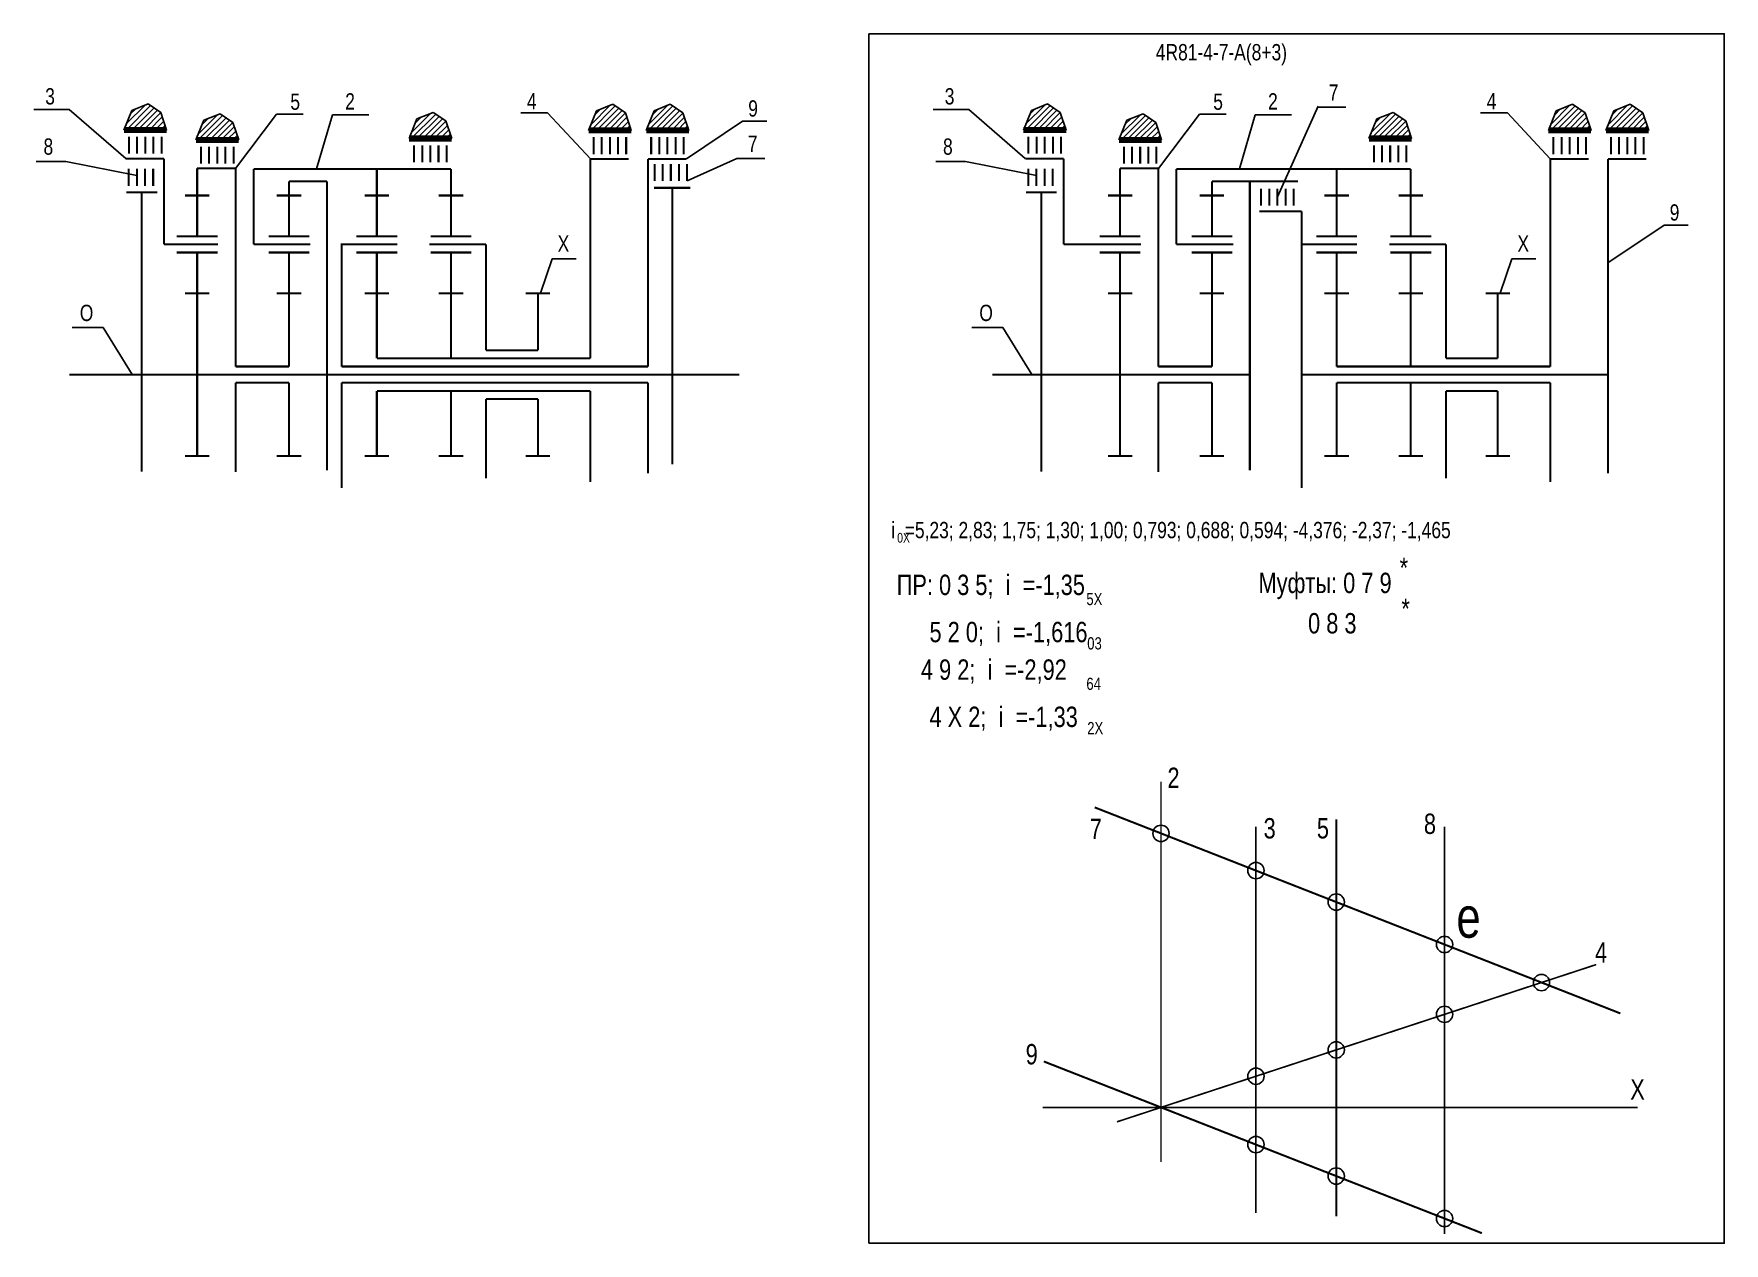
# Model space of a CAD drawing. Extents: x -557 to -142, y 153 to 450.
import ezdxf

# ---------------------------------------------------------------- set-up
doc = ezdxf.new("R2010")
doc.units = 0
doc.header["$LTSCALE"] = 15
doc.layers.get('0').update_dxf_attribs({"linetype": 'CONTINUOUS'})
doc.layers.add('DIM', color=92, linetype='CONTINUOUS')
doc.layers.add('MAIN', color=5, linetype='CONTINUOUS')
doc.styles.add('AMK', font='amk.shx', dxfattribs={"width": 0.8})

msp = doc.modelspace()

# ---------------------------------------------------------------- hatches: boundary and pattern name
at = {"layer": 'DIM'}
h = msp.add_hatch(dxfattribs=at)
h.set_pattern_fill('_USER', color=0, angle=45, style=0, pattern_type=0)
h.set_pattern_definition([(45, (-283.1269, 0.5403), (-0.7071068, 0.7071068), [])])
h.paths.add_polyline_path([(-533.42, 431.06), (-535.37, 426.24), (-524.87, 426.24), (-526.32, 430.56), (-529.43, 432.68)])
h = msp.add_hatch(dxfattribs=at)
h.set_pattern_fill('_USER', color=0, angle=45, style=0, pattern_type=0)
h.set_pattern_definition([(45, (-169.0315, 0.4504), (-0.7071068, 0.7071068), [])])
h.paths.add_polyline_path([(-419.33, 430.97), (-421.27, 426.15), (-410.78, 426.15), (-412.22, 430.47), (-415.34, 432.59)])
h = msp.add_hatch(dxfattribs=at)
h.set_pattern_fill('_USER', color=0, angle=45, style=0, pattern_type=0)
h.set_pattern_definition([(45, (-154.8932, 0.4504), (-0.7071068, 0.7071068), [])])
h.paths.add_polyline_path([(-405.19, 430.97), (-407.13, 426.15), (-396.64, 426.15), (-398.09, 430.47), (-401.2, 432.59)])
h = msp.add_hatch(dxfattribs=at)
h.set_pattern_fill('_USER', color=0, angle=45, style=0, pattern_type=0)
h.set_pattern_definition([(45, (-62.2561, 0.5403), (-0.7071068, 0.7071068), [])])
h.paths.add_polyline_path([(-312.55, 431.06), (-314.5, 426.24), (-304, 426.24), (-305.45, 430.56), (-308.56, 432.68)])
h = msp.add_hatch(dxfattribs=at)
h.set_pattern_fill('_USER', color=0, angle=45, style=0, pattern_type=0)
h.set_pattern_definition([(45, (66.6428, 0.4504), (-0.7071068, 0.7071068), [])])
h.paths.add_polyline_path([(-183.65, 430.97), (-185.6, 426.15), (-175.1, 426.15), (-176.55, 430.47), (-179.67, 432.59)])
h = msp.add_hatch(dxfattribs=at)
h.set_pattern_fill('_USER', color=0, angle=45, style=0, pattern_type=0)
h.set_pattern_definition([(45, (80.7811, 0.4504), (-0.7071068, 0.7071068), [])])
h.paths.add_polyline_path([(-169.51, 430.97), (-171.46, 426.15), (-160.96, 426.15), (-162.41, 430.47), (-165.53, 432.59)])
h = msp.add_hatch(dxfattribs=at)
h.set_pattern_fill('_USER', color=0, angle=45, style=0, pattern_type=0)
h.set_pattern_definition([(45, (-265.4284, -1.8986), (-0.7071068, 0.7071068), [])])
h.paths.add_polyline_path([(-515.72, 428.62), (-517.67, 423.8), (-507.17, 423.8), (-508.62, 428.12), (-511.74, 430.24)])
h = msp.add_hatch(dxfattribs=at)
h.set_pattern_fill('_USER', color=0, angle=45, style=0, pattern_type=0)
h.set_pattern_definition([(45, (-213.1142, -1.5537), (-0.7071068, 0.7071068), [])])
h.paths.add_polyline_path([(-463.41, 428.96), (-465.35, 424.15), (-454.86, 424.15), (-456.31, 428.47), (-459.42, 430.58)])
h = msp.add_hatch(dxfattribs=at)
h.set_pattern_fill('_USER', color=0, angle=45, style=0, pattern_type=0)
h.set_pattern_definition([(45, (-38.8214, -1.8986), (-0.7071068, 0.7071068), [])])
h.paths.add_polyline_path([(-289.12, 428.62), (-291.06, 423.8), (-280.56, 423.8), (-282.01, 428.12), (-285.13, 430.24)])
h = msp.add_hatch(dxfattribs=at)
h.set_pattern_fill('_USER', color=0, angle=45, style=0, pattern_type=0)
h.set_pattern_definition([(45, (22.5601, -1.5537), (-0.7071068, 0.7071068), [])])
h.paths.add_polyline_path([(-227.74, 428.96), (-229.68, 424.15), (-219.18, 424.15), (-220.63, 428.47), (-223.75, 430.58)])

# ---------------------------------------------------------------- linework, layer by layer
at = {"const_width": 0.4}
for points in [[(-280.72, 266.24), (-280.72, 172.82)], [(-257.4, 255.14), (-257.4, 160.27)], [(-211.1, 255.14), (-211.1, 155.11)], [(-291.52, 182.67), (-173.85, 221.29)]]:
    msp.add_lwpolyline(points, dxfattribs=at)
at = {"layer": 'DIM', "color": 0}
for p, q in [((-533.42, 431.06), (-529.43, 432.68)), ((-529.43, 432.68), (-526.32, 430.56)), ((-419.33, 430.97), (-415.34, 432.59)), ((-415.34, 432.59), (-412.22, 430.47)), ((-405.19, 430.97), (-401.2, 432.59)), ((-401.2, 432.59), (-398.09, 430.47)), ((-312.55, 431.06), (-308.56, 432.68)), ((-308.56, 432.68), (-305.45, 430.56)), ((-242.09, 432.11), (-252.14, 409.84)), ((-242.2, 431.85), (-235.34, 431.85)), ((-183.65, 430.97), (-179.67, 432.59)), ((-179.67, 432.59), (-176.55, 430.47)), ((-169.51, 430.97), (-165.53, 432.59)), ((-165.53, 432.59), (-162.41, 430.47)), ((-557.49, 431.28), (-548.77, 431.28)), ((-548.77, 431.28), (-534.9, 419.22)), ((-535.37, 426.24), (-533.42, 431.06)), ((-526.32, 430.56), (-524.87, 426.24)), ((-517.67, 423.8), (-515.72, 428.62)), ((-515.72, 428.62), (-511.74, 430.24)), ((-511.74, 430.24), (-508.62, 428.12)), ((-508.62, 428.12), (-507.17, 423.8)), ((-497.9, 430.09), (-507.94, 416.82)), ((-497.9, 430.09), (-491.33, 430.09)), ((-484.19, 429.97), (-488.08, 416.67)), ((-484.19, 429.97), (-475.25, 429.97)), ((-465.35, 424.15), (-463.41, 428.96)), ((-463.41, 428.96), (-459.42, 430.58)), ((-459.42, 430.58), (-456.31, 428.47)), ((-456.31, 428.47), (-454.86, 424.15)), ((-437.9, 430.43), (-431.34, 430.43)), ((-431.34, 430.43), (-420.81, 419.13)), ((-421.27, 426.15), (-419.33, 430.97)), ((-412.22, 430.47), (-410.78, 426.15)), ((-407.13, 426.15), (-405.19, 430.97)), ((-398.09, 430.47), (-396.64, 426.15)), ((-383.45, 428.42), (-397.26, 419.13)), ((-383.45, 428.42), (-377.54, 428.42)), ((-336.62, 431.28), (-327.89, 431.28)), ((-327.89, 431.28), (-314.03, 419.22)), ((-314.5, 426.24), (-312.55, 431.06)), ((-305.45, 430.56), (-304, 426.24)), ((-291.06, 423.8), (-289.12, 428.62)), ((-289.12, 428.62), (-285.13, 430.24)), ((-285.13, 430.24), (-282.01, 428.12)), ((-282.01, 428.12), (-280.56, 423.8)), ((-271.29, 430.09), (-281.34, 416.82)), ((-271.29, 430.09), (-264.73, 430.09)), ((-257.58, 429.97), (-261.48, 416.67)), ((-257.58, 429.97), (-248.64, 429.97)), ((-229.68, 424.15), (-227.74, 428.96)), ((-227.74, 428.96), (-223.75, 430.58)), ((-223.75, 430.58), (-220.63, 428.47)), ((-220.63, 428.47), (-219.18, 424.15)), ((-202.23, 430.43), (-195.66, 430.43)), ((-195.66, 430.43), (-185.13, 419.13)), ((-185.6, 426.15), (-183.65, 430.97)), ((-176.55, 430.47), (-175.1, 426.15)), ((-171.46, 426.15), (-169.51, 430.97)), ((-162.41, 430.47), (-160.96, 426.15)), ((-534.11, 426.05), (-527.2, 426.05)), ((-464.1, 423.96), (-457.19, 423.96)), ((-420.02, 425.96), (-413.11, 425.96)), ((-405.88, 425.96), (-398.97, 425.96)), ((-313.24, 426.05), (-306.33, 426.05)), ((-228.43, 423.96), (-221.51, 423.96)), ((-184.34, 425.96), (-177.43, 425.96)), ((-170.21, 425.96), (-163.29, 425.96)), ((-384.84, 419.28), (-397.07, 413.72)), ((-384.84, 419.28), (-377.98, 419.28)), ((-549.63, 418.47), (-556.89, 418.47)), ((-549.63, 418.47), (-532.18, 415.04)), ((-328.76, 418.47), (-336.02, 418.47)), ((-328.76, 418.47), (-311.31, 415.04)), ((-157.19, 402.88), (-170.99, 393.59)), ((-157.19, 402.88), (-151.28, 402.88)), ((-430.25, 394.62), (-433.07, 386.16)), ((-430.25, 394.62), (-424.34, 394.62)), ((-194.58, 394.62), (-197.4, 386.16)), ((-194.58, 394.62), (-188.67, 394.62)), ((-540.46, 377.72), (-548.06, 377.72)), ((-540.46, 377.72), (-533.32, 366.16)), ((-319.59, 377.72), (-327.19, 377.72)), ((-319.59, 377.72), (-312.45, 366.16))]:
    msp.add_line(p, q, dxfattribs=at)
for points, const_width in [([(-525.49, 419.22), (-525.49, 398.16)], 0.5), ([(-420.81, 419.13), (-420.81, 370.16)], 0.5), ([(-406.67, 419.13), (-406.67, 368.16)], 0.5), ([(-304.62, 419.22), (-304.62, 398.16)], 0.5), ([(-185.13, 419.13), (-185.13, 368.16)], 0.5), ([(-170.99, 419.13), (-170.99, 366.16)], 0.5), ([(-517.38, 416.82), (-507.94, 416.82)], 0.5), ([(-507.94, 416.82), (-507.94, 368.16)], 0.5), ([(-503.53, 398.16), (-503.53, 416.67)], 0.5), ([(-503.53, 416.67), (-455.05, 416.67)], 0.5), ([(-290.77, 416.82), (-281.34, 416.82)], 0.5), ([(-281.34, 416.82), (-281.34, 368.16)], 0.5), ([(-276.92, 398.16), (-276.92, 416.67)], 0.5), ([(-276.92, 416.67), (-219.38, 416.67)], 0.5), ([(-534.75, 410.93), (-527.2, 410.93)], 0.5), ([(-530.98, 410.93), (-530.98, 342.3)], 0.5), ([(-485.51, 413.63), (-494.83, 413.63)], 0.5), ([(-485.51, 342.65), (-485.51, 413.63)], 0.5), ([(-405.21, 412.04), (-396.25, 412.04)], 0.5), ([(-400.73, 412.04), (-400.73, 344.16)], 0.5), ([(-313.88, 410.93), (-306.33, 410.93)], 0.5), ([(-310.11, 410.93), (-310.11, 342.3)], 0.5), ([(-247.04, 413.63), (-268.22, 413.63)], 0.5), ([(-258.91, 342.65), (-258.91, 413.63)], 0.5), ([(-246.2, 398.16), (-246.2, 406.26)], 0.5), ([(-477.88, 398.16), (-481.87, 398.16), (-481.87, 368.16)], 0.5), ([(-446.43, 398.16), (-446.43, 372.16)], 0.5), ([(-242.2, 398.16), (-246.2, 398.16), (-246.2, 366.16)], 0.5), ([(-210.75, 398.16), (-210.75, 370.16)], 0.5), ([(-473.26, 370.16), (-433.71, 370.16)], 0.5), ([(-446.43, 372.16), (-433.71, 372.16)], 0.5), ([(-446.43, 370.16), (-420.81, 370.16)], 0.5), ([(-210.75, 370.16), (-198.03, 370.16)], 0.5), ([(-210.75, 370.16), (-198.03, 370.16)], 0.5), ([(-548.76, 366.16), (-485.51, 366.16)], 0.5), ([(-507.94, 368.16), (-494.83, 368.16)], 0.5), ([(-494.58, 366.16), (-384.23, 366.16)], 0.5), ([(-481.87, 368.16), (-406.67, 368.16)], 0.5), ([(-481.87, 366.16), (-442.65, 366.16)], 0.5), ([(-322.15, 366.16), (-258.91, 366.16)], 0.5), ([(-281.34, 368.16), (-268.22, 368.16)], 0.5), ([(-246.2, 366.16), (-206.97, 366.16)], 0.5), ([(-246.2, 366.16), (-170.99, 366.16)], 0.5), ([(-246.2, 366.16), (-246.2, 338.35)], 0.5), ([(-237.59, 368.16), (-185.13, 368.16)], 0.5), ([(-170.99, 366.16), (-170.99, 341.95)], 0.5), ([(-507.94, 364.16), (-494.83, 364.16)], 0.5), ([(-507.94, 364.16), (-507.94, 342.23)], 0.5), ([(-481.87, 364.16), (-481.87, 338.35)], 0.5), ([(-481.87, 364.16), (-406.67, 364.16)], 0.5), ([(-473.26, 362.16), (-433.71, 362.16)], 0.5), ([(-446.43, 362.16), (-420.81, 362.16)], 0.5), ([(-420.81, 362.16), (-420.81, 339.81)], 0.5), ([(-406.67, 364.16), (-406.67, 341.95)], 0.5), ([(-281.34, 364.16), (-268.22, 364.16)], 0.5), ([(-281.34, 364.16), (-281.34, 342.23)], 0.5), ([(-237.59, 364.16), (-185.13, 364.16)], 0.5), ([(-210.75, 362.16), (-198.03, 362.16)], 0.5), ([(-210.75, 362.16), (-198.03, 362.16)], 0.5), ([(-210.75, 362.16), (-210.75, 340.68)], 0.5), ([(-185.13, 364.16), (-185.13, 339.81)], 0.5), ([(-446.43, 360.16), (-446.43, 340.68)], 0.5), ([(-446.43, 360.16), (-433.71, 360.16)], 0.5), ([(-167.93, 209.3), (-296.99, 259.89)], 0.5), ([(-237.7, 256.94), (-237.7, 159.48)], 0.5), ([(-201.92, 155.33), (-309.5, 197.5)], 0.5), ([(-309.78, 186.22), (-163.68, 186.22)], 0.4)]:
    msp.add_lwpolyline(points, dxfattribs=dict(at, const_width=const_width))
for centre in [(-280.72, 253.51), (-257.4, 244.37), (-237.7, 236.65), (-211.1, 226.22), (-187.29, 216.88), (-211.1, 209.07), (-237.7, 200.34), (-257.4, 193.87), (-257.4, 177.08), (-237.7, 169.36), (-211.1, 158.93)]:
    msp.add_circle(centre, 2, dxfattribs=at)
at = {"layer": 'MAIN'}
for points in [[(-352.43, 152.87), (-352.43, 449.87)], [(-352.43, 449.87), (-142.43, 449.87), (-142.43, 152.87), (-352.43, 152.87)]]:
    msp.add_lwpolyline(points, dxfattribs=at)
at = {"layer": 'MAIN', "color": 0}
for points, const_width in [([(-535.37, 426.24), (-524.87, 426.24)], 1.5), ([(-526.13, 424.59), (-526.13, 420.39)], 0.5), ([(-517.67, 423.8), (-507.17, 423.8)], 1.5), ([(-465.35, 424.15), (-454.86, 424.15)], 1.5), ([(-421.27, 426.15), (-410.78, 426.15)], 1.5), ([(-412.04, 424.5), (-412.04, 420.3)], 0.5), ([(-407.13, 426.15), (-396.64, 426.15)], 1.5), ([(-397.9, 424.5), (-397.9, 420.3)], 0.5), ([(-314.5, 426.24), (-304, 426.24)], 1.5), ([(-305.26, 424.59), (-305.26, 420.39)], 0.5), ([(-291.06, 423.8), (-280.56, 423.8)], 1.5), ([(-229.68, 424.15), (-219.18, 424.15)], 1.5), ([(-185.6, 426.15), (-175.1, 426.15)], 1.5), ([(-176.36, 424.5), (-176.36, 420.3)], 0.5), ([(-171.46, 426.15), (-160.96, 426.15)], 1.5), ([(-162.23, 424.5), (-162.23, 420.3)], 0.5), ([(-534.9, 419.22), (-525.49, 419.22)], 0.5), ([(-508.44, 422.15), (-508.44, 417.95)], 0.5), ([(-456.12, 422.49), (-456.12, 418.3)], 0.5), ([(-420.81, 419.13), (-411.39, 419.13)], 0.5), ([(-406.67, 419.13), (-397.26, 419.13)], 0.5), ([(-314.03, 419.22), (-304.62, 419.22)], 0.5), ([(-281.83, 422.15), (-281.83, 417.95)], 0.5), ([(-220.45, 422.49), (-220.45, 418.3)], 0.5), ([(-185.13, 419.13), (-175.72, 419.13)], 0.5), ([(-170.99, 419.13), (-161.58, 419.13)], 0.5), ([(-528.18, 416.71), (-528.18, 412.51)], 0.5), ([(-517.38, 410.16), (-517.38, 416.82)], 0.5), ([(-473.26, 410.16), (-473.26, 416.67)], 0.5), ([(-455.05, 400.16), (-455.05, 416.67)], 0.5), ([(-397.07, 417.92), (-397.07, 413.72)], 0.5), ([(-307.31, 416.71), (-307.31, 412.51)], 0.5), ([(-290.77, 410.16), (-290.77, 416.82)], 0.5), ([(-237.59, 410.16), (-237.59, 416.67)], 0.5), ([(-219.38, 400.16), (-219.38, 416.67)], 0.5), ([(-494.83, 410.16), (-494.83, 413.63)], 0.5), ([(-268.22, 410.16), (-268.22, 413.63)], 0.5), ([(-248.14, 411.85), (-248.14, 407.65)], 0.5), ([(-517.38, 410.16), (-520.38, 410.16)], 0.5), ([(-517.38, 400.16), (-517.38, 410.16)], 0.5), ([(-517.38, 410.16), (-514.38, 410.16)], 0.5), ([(-494.83, 410.16), (-497.83, 410.16)], 0.5), ([(-494.83, 400.16), (-494.83, 410.16)], 0.5), ([(-494.83, 410.16), (-491.83, 410.16)], 0.5), ([(-473.26, 410.16), (-476.26, 410.16)], 0.5), ([(-473.26, 400.16), (-473.26, 410.16)], 0.5), ([(-473.26, 410.16), (-470.26, 410.16)], 0.5), ([(-455.05, 410.16), (-458.05, 410.16)], 0.5), ([(-455.05, 410.16), (-452.05, 410.16)], 0.5), ([(-290.77, 410.16), (-293.77, 410.16)], 0.5), ([(-290.77, 400.16), (-290.77, 410.16)], 0.5), ([(-290.77, 410.16), (-287.77, 410.16)], 0.5), ([(-268.22, 410.16), (-271.22, 410.16)], 0.5), ([(-268.22, 400.16), (-268.22, 410.16)], 0.5), ([(-268.22, 410.16), (-265.22, 410.16)], 0.5), ([(-237.59, 410.16), (-240.59, 410.16)], 0.5), ([(-237.59, 400.16), (-237.59, 410.16)], 0.5), ([(-237.59, 410.16), (-234.59, 410.16)], 0.5), ([(-219.38, 410.16), (-222.38, 410.16)], 0.5), ([(-219.38, 410.16), (-216.38, 410.16)], 0.5), ([(-256.54, 406.26), (-246.2, 406.26)], 0.5), ([(-512.24, 398.16), (-525.49, 398.16)], 0.5), ([(-517.38, 396.16), (-522.38, 396.16)], 0.5), ([(-517.38, 386.16), (-517.38, 396.16), (-512.38, 396.16)], 0.5), ([(-489.56, 398.16), (-503.53, 398.16)], 0.5), ([(-494.83, 396.16), (-499.83, 396.16)], 0.5), ([(-494.83, 386.16), (-494.83, 396.16), (-489.83, 396.16)], 0.5), ([(-473.26, 396.16), (-478.26, 396.16)], 0.5), ([(-468.27, 398.16), (-477.88, 398.16)], 0.5), ([(-473.26, 386.16), (-473.26, 396.16), (-468.26, 396.16)], 0.5), ([(-446.43, 398.16), (-460.36, 398.16)], 0.5), ([(-455.05, 396.16), (-460.05, 396.16)], 0.5), ([(-455.05, 386.16), (-455.05, 396.16), (-450.05, 396.16)], 0.5), ([(-285.64, 398.16), (-304.62, 398.16)], 0.5), ([(-290.77, 396.16), (-295.77, 396.16)], 0.5), ([(-290.77, 386.16), (-290.77, 396.16), (-285.77, 396.16)], 0.5), ([(-262.95, 398.16), (-276.92, 398.16)], 0.5), ([(-268.22, 396.16), (-273.22, 396.16)], 0.5), ([(-268.22, 386.16), (-268.22, 396.16), (-263.22, 396.16)], 0.5), ([(-237.59, 396.16), (-242.59, 396.16)], 0.5), ([(-232.59, 398.16), (-242.2, 398.16)], 0.5), ([(-237.59, 386.16), (-237.59, 396.16), (-232.59, 396.16)], 0.5), ([(-210.75, 398.16), (-224.68, 398.16)], 0.5), ([(-219.38, 396.16), (-224.38, 396.16)], 0.5), ([(-219.38, 386.16), (-219.38, 396.16), (-214.38, 396.16)], 0.5), ([(-517.38, 386.16), (-520.38, 386.16)], 0.5), ([(-517.38, 366.16), (-517.38, 386.16)], 0.5), ([(-517.38, 386.16), (-514.38, 386.16)], 0.5), ([(-494.83, 386.16), (-497.83, 386.16)], 0.5), ([(-494.83, 368.16), (-494.83, 386.16)], 0.5), ([(-494.83, 386.16), (-491.83, 386.16)], 0.5), ([(-473.26, 386.16), (-476.26, 386.16)], 0.5), ([(-473.26, 370.16), (-473.26, 386.16)], 0.5), ([(-473.26, 386.16), (-470.26, 386.16)], 0.5), ([(-455.05, 386.16), (-458.05, 386.16)], 0.5), ([(-455.05, 370.16), (-455.05, 386.16)], 0.5), ([(-455.05, 386.16), (-452.05, 386.16)], 0.5), ([(-433.71, 386.16), (-436.71, 386.16)], 0.5), ([(-433.71, 386.16), (-430.71, 386.16)], 0.5), ([(-433.71, 372.16), (-433.71, 386.16)], 0.5), ([(-290.77, 386.16), (-293.77, 386.16)], 0.5), ([(-290.77, 366.16), (-290.77, 386.16)], 0.5), ([(-290.77, 386.16), (-287.77, 386.16)], 0.5), ([(-268.22, 386.16), (-271.22, 386.16)], 0.5), ([(-268.22, 368.16), (-268.22, 386.16)], 0.5), ([(-268.22, 386.16), (-265.22, 386.16)], 0.5), ([(-237.59, 386.16), (-240.59, 386.16)], 0.5), ([(-237.59, 368.16), (-237.59, 386.16)], 0.5), ([(-237.59, 386.16), (-234.59, 386.16)], 0.5), ([(-219.38, 386.16), (-222.38, 386.16)], 0.5), ([(-219.38, 368.16), (-219.38, 386.16)], 0.5), ([(-219.38, 386.16), (-216.38, 386.16)], 0.5), ([(-198.03, 386.16), (-201.03, 386.16)], 0.5), ([(-198.03, 386.16), (-195.03, 386.16)], 0.5), ([(-198.03, 370.16), (-198.03, 386.16)], 0.5), ([(-517.38, 366.16), (-517.38, 346.16)], 0.5), ([(-290.77, 366.16), (-290.77, 346.16)], 0.5), ([(-494.83, 364.16), (-494.83, 346.16)], 0.5), ([(-473.26, 362.16), (-473.26, 346.16)], 0.5), ([(-455.05, 362.16), (-455.05, 346.16)], 0.5), ([(-268.22, 364.16), (-268.22, 346.16)], 0.5), ([(-237.59, 364.16), (-237.59, 346.16)], 0.5), ([(-219.38, 364.16), (-219.38, 346.16)], 0.5), ([(-198.03, 362.16), (-198.03, 346.16)], 0.5), ([(-433.71, 360.16), (-433.71, 346.16)], 0.5), ([(-517.38, 346.16), (-520.38, 346.16)], 0.5), ([(-517.38, 346.16), (-514.38, 346.16)], 0.5), ([(-494.83, 346.16), (-497.83, 346.16)], 0.5), ([(-494.83, 346.16), (-491.83, 346.16)], 0.5), ([(-473.26, 346.16), (-476.26, 346.16)], 0.5), ([(-473.26, 346.16), (-470.26, 346.16)], 0.5), ([(-455.05, 346.16), (-458.05, 346.16)], 0.5), ([(-455.05, 346.16), (-452.05, 346.16)], 0.5), ([(-433.71, 346.16), (-436.71, 346.16)], 0.5), ([(-433.71, 346.16), (-430.71, 346.16)], 0.5), ([(-290.77, 346.16), (-293.77, 346.16)], 0.5), ([(-290.77, 346.16), (-287.77, 346.16)], 0.5), ([(-268.22, 346.16), (-271.22, 346.16)], 0.5), ([(-268.22, 346.16), (-265.22, 346.16)], 0.5), ([(-237.59, 346.16), (-240.59, 346.16)], 0.5), ([(-237.59, 346.16), (-234.59, 346.16)], 0.5), ([(-219.38, 346.16), (-222.38, 346.16)], 0.5), ([(-219.38, 346.16), (-216.38, 346.16)], 0.5), ([(-198.03, 346.16), (-201.03, 346.16)], 0.5), ([(-198.03, 346.16), (-195.03, 346.16)], 0.5)]:
    msp.add_lwpolyline(points, dxfattribs=dict(at, const_width=const_width))
for points in [[(-534.13, 424.59, 0.5, 0.5, 0), (-534.13, 420.39, 0.5, 0.5, 0)], [(-532.13, 424.59, 0.5, 0.5, 0), (-532.13, 420.39, 0.5, 0.5, 0)], [(-530.13, 424.59, 0.5, 0.5, 0), (-530.13, 420.39, 0.5, 0.5, 0)], [(-528.13, 424.59, 0.5, 0.5, 0), (-528.13, 420.39, 0.5, 0.5, 0)], [(-420.04, 424.5, 0.5, 0.5, 0), (-420.04, 420.3, 0.5, 0.5, 0)], [(-418.04, 424.5, 0.5, 0.5, 0), (-418.04, 420.3, 0.5, 0.5, 0)], [(-416.04, 424.5, 0.5, 0.5, 0), (-416.04, 420.3, 0.5, 0.5, 0)], [(-414.04, 424.5, 0.5, 0.5, 0), (-414.04, 420.3, 0.5, 0.5, 0)], [(-405.9, 424.5, 0.5, 0.5, 0), (-405.9, 420.3, 0.5, 0.5, 0)], [(-403.9, 424.5, 0.5, 0.5, 0), (-403.9, 420.3, 0.5, 0.5, 0)], [(-401.9, 424.5, 0.5, 0.5, 0), (-401.9, 420.3, 0.5, 0.5, 0)], [(-399.9, 424.5, 0.5, 0.5, 0), (-399.9, 420.3, 0.5, 0.5, 0)], [(-313.26, 424.59, 0.5, 0.5, 0), (-313.26, 420.39, 0.5, 0.5, 0)], [(-311.26, 424.59, 0.5, 0.5, 0), (-311.26, 420.39, 0.5, 0.5, 0)], [(-309.26, 424.59, 0.5, 0.5, 0), (-309.26, 420.39, 0.5, 0.5, 0)], [(-307.26, 424.59, 0.5, 0.5, 0), (-307.26, 420.39, 0.5, 0.5, 0)], [(-184.36, 424.5, 0.5, 0.5, 0), (-184.36, 420.3, 0.5, 0.5, 0)], [(-182.36, 424.5, 0.5, 0.5, 0), (-182.36, 420.3, 0.5, 0.5, 0)], [(-180.36, 424.5, 0.5, 0.5, 0), (-180.36, 420.3, 0.5, 0.5, 0)], [(-178.36, 424.5, 0.5, 0.5, 0), (-178.36, 420.3, 0.5, 0.5, 0)], [(-170.23, 424.5, 0.5, 0.5, 0), (-170.23, 420.3, 0.5, 0.5, 0)], [(-168.23, 424.5, 0.5, 0.5, 0), (-168.23, 420.3, 0.5, 0.5, 0)], [(-166.23, 424.5, 0.5, 0.5, 0), (-166.23, 420.3, 0.5, 0.5, 0)], [(-164.23, 424.5, 0.5, 0.5, 0), (-164.23, 420.3, 0.5, 0.5, 0)], [(-516.44, 422.15, 0.5, 0.5, 0), (-516.44, 417.95, 0.5, 0.5, 0)], [(-514.44, 422.15, 0.5, 0.5, 0), (-514.44, 417.95, 0.5, 0.5, 0)], [(-512.44, 422.15, 0.5, 0.5, 0), (-512.44, 417.95, 0.5, 0.5, 0)], [(-510.44, 422.15, 0.5, 0.5, 0), (-510.44, 417.95, 0.5, 0.5, 0)], [(-464.12, 422.49, 0.5, 0.5, 0), (-464.12, 418.3, 0.5, 0.5, 0)], [(-462.12, 422.49, 0.5, 0.5, 0), (-462.12, 418.3, 0.5, 0.5, 0)], [(-460.12, 422.49, 0.5, 0.5, 0), (-460.12, 418.3, 0.5, 0.5, 0)], [(-458.12, 422.49, 0.5, 0.5, 0), (-458.12, 418.3, 0.5, 0.5, 0)], [(-289.83, 422.15, 0.5, 0.5, 0), (-289.83, 417.95, 0.5, 0.5, 0)], [(-287.83, 422.15, 0.5, 0.5, 0), (-287.83, 417.95, 0.5, 0.5, 0)], [(-285.83, 422.15, 0.5, 0.5, 0), (-285.83, 417.95, 0.5, 0.5, 0)], [(-283.83, 422.15, 0.5, 0.5, 0), (-283.83, 417.95, 0.5, 0.5, 0)], [(-228.45, 422.49, 0.5, 0.5, 0), (-228.45, 418.3, 0.5, 0.5, 0)], [(-226.45, 422.49, 0.5, 0.5, 0), (-226.45, 418.3, 0.5, 0.5, 0)], [(-224.45, 422.49, 0.5, 0.5, 0), (-224.45, 418.3, 0.5, 0.5, 0)], [(-222.45, 422.49, 0.5, 0.5, 0), (-222.45, 418.3, 0.5, 0.5, 0)], [(-534.18, 416.71, 0.5, 0.5, 0), (-534.18, 412.51, 0.5, 0.5, 0)], [(-532.18, 416.71, 0.5, 0.5, 0), (-532.18, 412.51, 0.5, 0.5, 0)], [(-530.18, 416.71, 0.5, 0.5, 0), (-530.18, 412.51, 0.5, 0.5, 0)], [(-405.07, 417.92, 0.5, 0.5, 0), (-405.07, 413.72, 0.5, 0.5, 0)], [(-403.07, 417.92, 0.5, 0.5, 0), (-403.07, 413.72, 0.5, 0.5, 0)], [(-401.07, 417.92, 0.5, 0.5, 0), (-401.07, 413.72, 0.5, 0.5, 0)], [(-399.07, 417.92, 0.5, 0.5, 0), (-399.07, 413.72, 0.5, 0.5, 0)], [(-313.31, 416.71, 0.5, 0.5, 0), (-313.31, 412.51, 0.5, 0.5, 0)], [(-311.31, 416.71, 0.5, 0.5, 0), (-311.31, 412.51, 0.5, 0.5, 0)], [(-309.31, 416.71, 0.5, 0.5, 0), (-309.31, 412.51, 0.5, 0.5, 0)], [(-256.14, 411.85, 0.5, 0.5, 0), (-256.14, 407.65, 0.5, 0.5, 0)], [(-254.14, 411.85, 0.5, 0.5, 0), (-254.14, 407.65, 0.5, 0.5, 0)], [(-252.14, 411.85, 0.5, 0.5, 0), (-252.14, 407.65, 0.5, 0.5, 0)], [(-250.14, 411.85, 0.5, 0.5, 0), (-250.14, 407.65, 0.5, 0.5, 0)], [(-512.38, 400.16, 0.5, 0.5, 0), (-522.38, 400.16, 0.5, 0.5, 0)], [(-489.83, 400.16, 0.5, 0.5, 0), (-499.83, 400.16, 0.5, 0.5, 0)], [(-468.26, 400.16, 0.5, 0.5, 0), (-478.26, 400.16, 0.5, 0.5, 0)], [(-450.05, 400.16, 0.5, 0.5, 0), (-460.05, 400.16, 0.5, 0.5, 0)], [(-285.77, 400.16, 0.5, 0.5, 0), (-295.77, 400.16, 0.5, 0.5, 0)], [(-263.22, 400.16, 0.5, 0.5, 0), (-273.22, 400.16, 0.5, 0.5, 0)], [(-232.59, 400.16, 0.5, 0.5, 0), (-242.59, 400.16, 0.5, 0.5, 0)], [(-214.38, 400.16, 0.5, 0.5, 0), (-224.38, 400.16, 0.5, 0.5, 0)]]:
    msp.add_lwpolyline(points, format="xyseb", dxfattribs=at)

# ---------------------------------------------------------------- texts
at = {"layer": 'DIM', "color": 0, "style": 'AMK', "width": 0.8}
for s, height, p in [('4R81-4-7-A(8+3)', 4, (-282, 443.35)), ('3', 4, (-554.69, 432.51)), ('3', 4, (-333.82, 432.51)), ('7', 4, (-239.53, 433.42)), ('5', 4, (-494.5, 431.2)), ('2', 4, (-481.03, 431.27)), ('4', 4, (-436.42, 431.31)), ('9', 4, (-382.07, 429.53)), ('5', 4, (-267.89, 431.2)), ('2', 4, (-254.43, 431.27)), ('4', 4, (-200.75, 431.31)), ('8', 4, (-555.11, 420.17)), ('7', 4, (-382.17, 420.85)), ('8', 4, (-334.24, 420.17)), ('9', 4, (-155.81, 403.99)), ('X', 4, (-428.87, 396.35)), ('X', 4, (-193.2, 396.35)), ('O', 4, (-546.2, 379.33)), ('O', 4, (-325.33, 379.33)), ('i  =5,23; 2,83; 1,75; 1,30; 1,00; 0,793; 0,688; 0,594; -4,376; -2,37; -1,465', 4, (-346.97, 326)), ('0X', 2.4, (-345.5, 324.9)), ('*', 5, (-222.12, 316.25)), (' ПР: 0 3 5;  i  =-1,35', 5, (-347.1, 312.04)), ('Муфты: 0 7 9', 5, (-256.78, 312.52)), ('5X', 3, (-299.04, 309.56)), ('       0 8 3', 5, (-255.01, 302.61)), ('*', 5, (-221.69, 306.18)), ('    5 2 0;  i  =-1,616', 5, (-343.51, 300.45)), ('03', 3, (-298.83, 298.67)), ('     4 9 2;  i  =-2,92', 5, (-347.1, 291.23)), ('64', 3, (-299.04, 288.74)), ('    4 X 2;  i  =-1,33', 5, (-343.51, 279.63)), ('2X', 3, (-298.83, 277.86)), ('2', 5, (-279.14, 264.66)), ('3', 5, (-255.53, 252.26)), ('8', 5, (-216.17, 253.37)), ('7', 5, (-298.21, 252.12)), ('5', 5, (-242.45, 252.26)), ('e', 10, (-208.18, 227.89)), ('4', 5, (-174.15, 221.76)), ('9', 5, (-313.95, 196.78)), ('X', 5, (-165.5, 188.14))]:
    msp.add_text(s, height=height, dxfattribs=at).set_placement(p)

doc.saveas('drawing.dxf')
